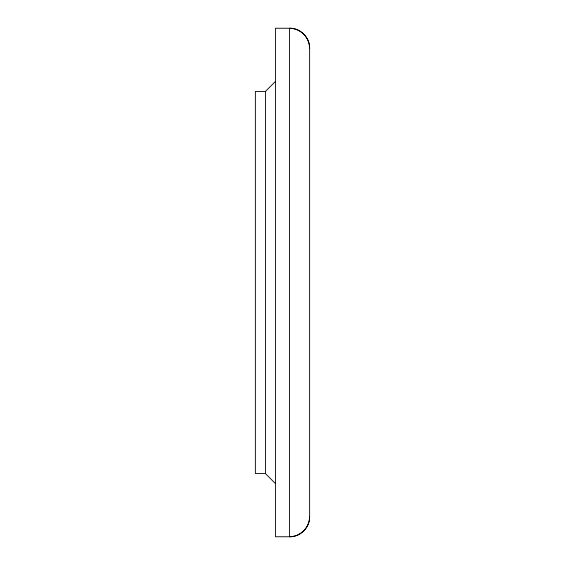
<?xml version="1.0" encoding="UTF-8"?>
<svg xmlns="http://www.w3.org/2000/svg" width="565" height="565" viewBox="0 0 565 565"><rect width="100%" height="100%" fill="white"/><g stroke="black" fill="none" stroke-linecap="round" stroke-linejoin="round"><path stroke-width="0.85" d="M309.627 516.636C309.903 527.385 300.262 537.025 289.52 536.75L275.48 536.75L275.48 28.25L289.52 28.25C300.262 27.975 309.903 37.615 309.627 48.364L309.627 516.636A20.114 20.114 0 0 1 289.52 536.75L289.52 28.25A20.114 20.114 0 0 1 309.627 48.364M275.48 483.626L265.43 473.569L265.43 91.431L275.48 81.374M265.43 91.431L255.373 91.431L255.373 473.569L265.43 473.569"/></g></svg>
